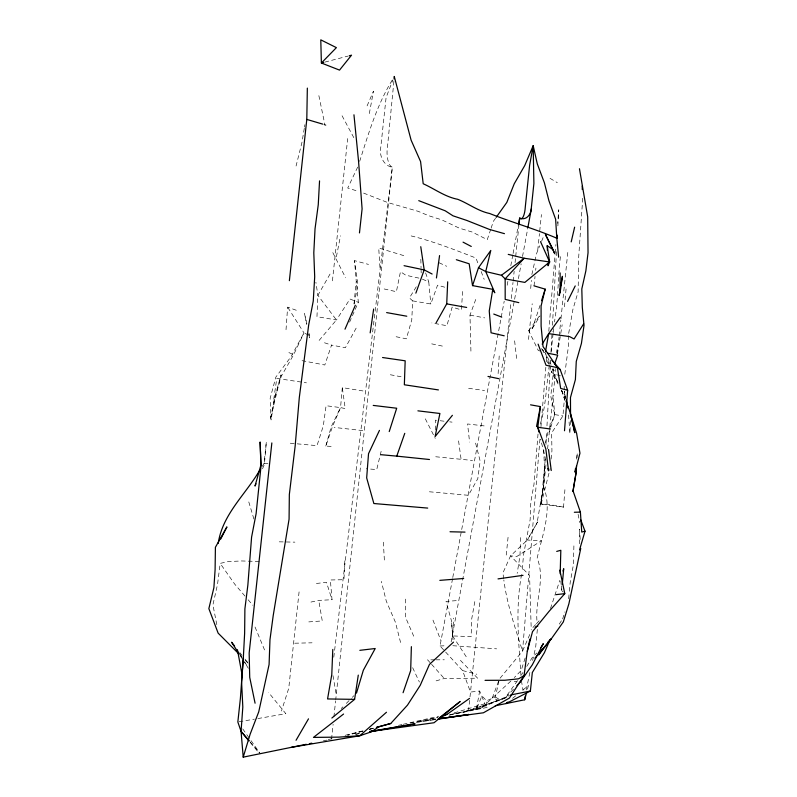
<?xml version="1.0" encoding="UTF-8"?>
<svg xmlns="http://www.w3.org/2000/svg" width="797" height="797" viewBox="0 0 797 797"><rect width="100%" height="100%" fill="white"/><g stroke="black" fill="none" stroke-linecap="round" stroke-linejoin="round"><path stroke-width="0.6" stroke-dasharray="3.98 2.99" d="M579.558 543.783L579.568 529.178L580.306 541.223M405.703 599.065L405.623 617.516L414.51 638.048M435.292 429.892L435.321 420.168L438.908 420.587M568.669 335.696L568.6 344.862L564.465 376.722M479.674 691.029L476.287 709.639L481.906 695.881L486.588 700.772L486.429 707.567L479.674 691.029L470.489 692.075L462.589 670.576L440.034 645.968L452.557 578.722M573.9 545.845L573.432 564.515L570.164 582.727L569.227 592.589M520.511 537.557L520.003 555.639L517.183 573.352M570.393 420.597L569.935 433.688L568.4 412.587M344.822 560.769L343.965 579.708L330.357 579.977L332.02 599.723L318.75 600.39L310.302 602.203M416.303 286.781L409.419 297.958L412.707 300.887L411.76 319.916L406.35 338.815L393.539 336.214M540.217 504.83L543.654 486.718L545.208 458.155M545.955 444.497L546.702 430.828M546.971 425.867L550.568 360.045M550.976 352.593L552.122 331.482M552.46 325.266L556.595 249.511M557.88 225.91L558.767 209.77L557.641 223.409M543.743 449.857L544.441 468.088L543.434 486.18L541.103 504.122L563.539 507.131L564.983 488.84M576.988 457.787L577.257 453.025L576.43 460.208M456.263 600.659L446.021 601.406L451.461 620.793L453.005 639.483L452.606 635.926L453.623 618.113M498.125 373.634L499.211 355.95M462.658 291.453L461.363 309.923L452.148 307.104L446.898 325.724L431.844 322.915M286.023 329.709L287.627 307.134L296.683 310.412M393.907 81.274L387.521 146.429A14.944 5.938 -89.9 0 0 392.333 167.161L335.736 699.636M530.692 288.534L531.37 280.355M531.858 274.507L536.6 253.456L539.768 245.725M539.948 439.127L522.543 651.129L499.37 679.064L495.375 697.006L486.588 700.772M540.964 426.724L545.845 367.218M546.353 361.021L546.862 354.824M548.794 331.263L555.101 254.402M555.2 253.157L555.917 244.48M553.785 368.742L550.767 396.189L554.722 414.589L550.777 427.242M331.173 446.41L325.804 446.071L332.349 426.953L340.548 407.596L342.312 387.611L365.315 391.327M551.116 459.072L551.942 450.793L551.634 432.871L562.921 415.954L564.475 398.161L564.296 390.998M538.025 433.996L533.96 484.526L530.822 501.961L530.135 519.734L523.589 554.523L521.985 572.186M564.495 306.825L566.069 288.922M563.539 507.131L547.728 504.202L541.103 504.122L544.441 468.088M537.347 629.441L535.664 647.363L532.605 660.484M563.24 592.101L561.686 590.547L561.915 588.116M568.64 598.746L569.108 593.825M353.998 303.996L356.259 281.401L354.526 260.629L368.533 264.425M553.108 333.674L551.056 352.384M553.228 332.498L553.686 327.826M560.421 256.604C557.85 278.362 558.279 300.359 554.433 321.978M506.225 555.101L508.087 537.068M528.511 339.492L532.207 303.727M534.05 285.864L535.036 276.34M535.654 270.392L535.903 268.011M537.746 250.168L539.459 233.531M539.708 231.15L541.422 214.523M545.965 464.761L543.654 486.718M547.589 448.91L549.721 428.198M549.85 426.973L555.848 368.573M557.352 353.998L559.096 336.992M559.215 335.786L560.839 320.005M560.968 318.79L568.062 249.74M468.506 711.223L469.871 698.062M470.001 696.867L510.817 303.468M511.335 298.516L512.999 282.417M513.129 281.182L514.155 271.279M515.061 262.612L515.569 257.66M515.699 256.415L518.907 225.471M262.083 466.564L264.056 463.495L266.337 441.887L264.395 464.502L261.924 470.17M331.542 739.138L333.116 724.324M333.903 716.911L335.607 700.872M299.084 591.862L288.753 688.299L281.441 711.054M332.429 280.863L347.681 138.548M333.784 657.236L392.333 167.161A14.944 11.586 78.6 0 1 380.817 146.977L386.077 97.632L392.961 79.81M557.402 354.207L562.174 324.728M259.184 561.477L241.581 560.958L228.221 561.576L220.171 563.389L217.541 584.36L212.909 604.873L216.933 625.237M273.75 399.267L276.788 378.416L306.447 382.839M549.372 365.235C546.104 385.071 546.403 405.434 540.047 424.721M549.551 364.07L549.9 361.738M526.229 689.993L530.394 669.898M304.305 128.297L301.874 142.862L296.056 166.045M304.504 127.082L304.902 124.651M521.587 574.517C515.26 607.882 518.668 642.093 520.989 675.717M503.684 578.791L502.937 572.904L510.558 555.828L527.365 540.057L537.078 522.962L543.434 486.18C552.779 509.97 542.349 534.697 537.148 558.179C545.696 579.1 534.747 600.639 537.088 622.088M568.679 333.405L572.894 309.465L578.124 291.812L578.732 256.415L582.368 203.544L582.308 195.375M474.803 601.605L471.724 618.861L471.127 636.634L452.606 635.926L451.461 620.793M369.32 113.602L373.444 91.187L366.73 106.728M452.776 577.496L504.212 301.176M507.161 285.286L508.078 280.395M510.807 265.72L512.85 254.721M513.079 253.496L518.319 225.372M451.142 641.914L521.168 263.837M522.523 256.495L527.873 227.743M336.394 256.773L340.518 235.773M354.127 303.986L357.963 284.848L354.526 260.629M545.437 442.773L547.987 432.143L554.722 414.589L553.098 395.322M381.145 451.301L376.732 469.553L366.281 468.756M556.216 353.26L558.787 342.59M541.103 504.122L550.169 468.536M527.494 689.126L528.421 685.569L520.949 691.577M325.804 446.071L331.134 426.983L340.548 407.596L345.211 408.582L342.312 387.611M549.342 431.844L550.418 428.397M359.666 161.353C368.573 133.358 376.971 104.776 392.522 79.61M540.067 305.361L532.376 328.414L528.68 330.675L538.264 350.461L541.781 351.587M525.133 658.043L521.168 670.536L514.294 677.58M562.632 618.92L564.943 611.837M550.478 608.539L559.823 580.355M490.733 229.297L487.276 239.648L472.083 232.007L459.331 228.161L441.837 219.882L428.676 215.708L418.116 211.315L387.631 202.518L363.063 192.894M491.111 228.141L493.413 221.237L495.535 218.268M356.159 328.115L345.4 347.701L331.542 345.101L324.807 364.996L300.838 360.423M552.889 368.901L551.683 372.329L558.089 383.985M412.707 300.887L430.788 303.986L437.553 285.187L446.529 287.707M470.927 351.158L469.981 315.124L476.526 297.291M498.543 681.266L492.357 697.793L500.327 701.161M541.581 241.312L543.843 235.802M537.078 522.962L537.537 521.886L527.365 540.057L541.621 540.645L516.705 556.545L510.558 555.828L529.577 575.534L531.24 629.899M529.796 634.462L522.543 651.129C515.171 627.787 506.962 604.315 503.834 579.967M349.594 322.127L358.351 302.292L356.259 281.401M308.808 334.182L309.575 337.818L309.485 335.527L303.976 332.897L291.194 356.448L275.842 377.13L270.163 398.261L271.07 419.969L274.606 397.902L281.062 374.859L270.243 419.7L274.606 397.902L281.301 376.224L293.615 354.745L303.976 332.897L287.627 307.134M357.694 167.071L347.731 188.012L358.351 191.39M330.038 274.048L317.883 295.338L316.967 316.688L336.434 319.966L349.993 299.034L358.351 302.292M532.376 328.414L540.047 315.861M521.646 674.561L522.922 672.519M526.747 666.392L532.496 657.196L536.799 652.982M559.275 624.111L561.955 619.956M517.612 680.558L504.929 698.142L474.464 710.007L509.542 695.442M528.68 330.675L539.679 315.672M319.119 340.419L336.434 319.966L317.883 295.338L315.871 282.178M535.614 624.619L532.306 628.185L534.508 627.329M536.441 623.722L539.738 620.146M513.487 689.186L504.929 698.142L463.645 712.209L504.929 698.142L508.755 696.03M510.847 681.106L486.668 703.203L451.66 713.654M341.206 708.563L342.899 706.849M346.306 703.402L351.397 698.242M352.254 697.375L353.948 695.661M512.551 698.321L516.287 695.323M436.089 680.877L444.268 678.496L477.622 678.207L459.54 659.428M369.17 729.355L373.972 728.05L369.141 729.285M370.376 729.116L373.972 728.149M324.857 62.106L348.05 56.079M328.205 739.596L333.016 738.381M345.061 735.342L363.113 730.799M398.39 725.38L401.957 724.563M403.143 724.294L438.798 716.204M449.588 714.919L483.281 707.437L449.797 714.74M429.473 719.183L437.842 717.35M410.146 723.158L437.653 717.509M323.383 740.802L326.88 740.094M355.661 734.226L359.108 733.519M449.139 715.168L489.757 706.889M355.831 734.286L359.457 733.648M239.03 721.773L254.422 719.153M257.869 718.565L285.834 713.684L268.539 692.454M416.283 722.5L435.869 719.512M435.829 719.063L417.459 721.624L435.78 719.173M316.389 583.474L326.471 582.308L332.02 599.723M308.778 621.899L322.267 620.923L318.75 600.39M264.056 463.495L268.23 463.306M440.034 645.968L445.822 645.749M294.721 643.209L312.065 642.81M434.793 659.836L427.63 659.866L430.798 663.413M435.979 659.826L444.337 659.786M279.219 541.83L294.93 542.149M514.204 681.375L516.446 681.475M452.816 645.709L496.651 648.838M429.374 491.779L468.407 495.296L477.792 478.668L480.173 461.104L475.52 442.823M290.257 443.212L317.017 445.653L323.293 425.887L326.083 405.723L340.548 407.596M435.7 456.751L472.551 460.457M362.804 430.589L334.132 427.421M440.113 420.726L444.895 421.294M449.687 421.852L452.078 422.131M484.168 425.907L467.57 423.974L469.592 442.116M468.596 388.318L484.546 390.49M554.722 414.589L562.921 415.954M390.311 374.749L401.12 376.752M469.981 315.124L484.686 317.883M431.685 343.856L443.202 346.267M418.923 278.123L405.783 275.224L400.473 271.707L396.378 291.702L381.454 288.345M462.589 670.576L476.865 674.272M411.132 235.912C433.399 241.352 454.738 249.76 475.929 258.029L478.539 264.773M560.48 375.865L553.875 374.002L551.683 372.329L550.179 367.716M323.831 124.452L326.103 125.119M542.956 351.965L545.297 352.722L551.006 364.458M403.77 255.628L378.724 248.016L379.99 268.131M324.459 342.76L331.542 345.101M422.38 279.119L428.776 281.959L430.788 303.986M439.077 262.761L446.728 266.278M288.853 352.553L293.615 354.745M550 178.329L557.352 182.682M495.375 697.006L501.183 700.593M239.987 655.044L241.74 656.798M245.237 660.305L248.734 663.811M542.149 349.475L543.793 351.298M431.585 664.299L444.268 678.496M249.859 741.608L260.26 753.673L249.76 738.819M244.988 596.096L234.726 584.141L220.171 563.389M248.146 599.782L252.888 605.302M541.332 348.568L543.634 351.298M250.378 742.595L258.138 751.92M239.797 652.544L242.029 655.363M245.008 659.119L247.997 662.865M546.573 361.151L549.591 365.036M552.61 368.921L554.124 370.864L553.078 368.732M242.746 728.906L249.053 737.823M452.606 635.926L466.554 657.236M240.325 655.792L242.338 658.93M243.015 659.976L248.385 668.324M239.897 653.859L242.358 657.993M244.809 662.138L247.887 667.308M561.576 390.331L564.814 398.052M342.062 115.744L354.814 139.555M332.807 252.619L345.639 277.784M425.319 418.804L435.262 438.41M558.049 382.68L553.875 374.002L557.95 382.739M561.696 390.281L565.003 400.801M412.637 667.677L419.391 682.053M561.516 390.391L564.754 399.397M255.02 626.98L264.913 650.82M481.149 271.518L484.187 279.378M432.97 620.086L440.761 640.32M425.608 272.873L428.776 281.959M545.676 353.878L548.685 363.103M248.774 501.901L254.731 521.796M545.845 460.337L540.615 439.207M400.582 642.531L395.402 622.198L386.316 601.227L381.345 581.352M306.845 323.951L304.474 313.54L306.765 324.469M308.957 333.206L309.485 335.527M578.074 514.304L579.788 522.583M318.86 95.61L325.106 125.747M565.511 396.119L565.93 398.47M565.601 398.46L564.346 391.317L564.993 398.51M521.397 680.668L523.051 690.212M332.977 675.597L336.264 694.705M458.574 440.88L461.114 459.391M514.613 340.797L516.595 358.451M560.829 580.943L561.148 584.54M561.257 585.745L561.686 590.547M383.347 542.169L384.413 560.749M564.166 386.226L564.266 389.803M420.846 259.234L421.045 267.722M421.075 268.938L421.195 273.789M363.183 730.988L347.602 735.223L363.183 731.048"/><path stroke-width="1.2" d="M559.494 293.097L559.076 295.488L560.122 292.449L560.132 272.913M289.371 280.674L306.795 119.411L307.343 88.108M411.372 646.666L410.674 670.566L403.073 692.723M332.787 649.445L331.781 674.611L327.567 698.949L354.605 699.367L358.281 675.119M436.049 322.944L446.718 303.886L447.695 281.809M560.181 573.74L560.829 550.289L556.714 551.404M306.227 744.298L243.215 757.15L241.063 731.397L237.845 721.972L240.375 698.571L243.344 657.615L244.629 633.326L244.898 608.868L247.857 585.088L251.583 537.158L256.106 513.706L261.027 466.125L260.111 441.976L260.908 465.05L255.01 486.05L255.996 483.789M319.547 180.889L318.252 204.789L315.034 228.799L313.799 252.788L314.695 276.838L313.261 300.987L308.658 325.086L299.313 397.504L295.159 446.041L289.341 494.499L289.072 519.186L273.222 615.493L269.974 639.692L269.087 664.519L258.736 711.841L250.109 734.296L243.215 757.15M557.203 238.333L557.342 235.852M518.548 224.156L519.684 218.039A12.732 9.235 84.4 0 0 531.041 210.637L533.89 183.519L533.183 145.662L524.715 165.597L514.274 183.718L506.812 202.438L496.232 217.282M576.191 472.093L572.953 491.5L576.191 472.093L576.52 466.135M394.087 78.863L394.256 76.462L411.113 140.152L420.587 161.582L423.197 183.748C434.803 188.969 444.995 196.849 457.747 199.31C468.646 203.643 477.961 211.046 489.627 213.496C511.774 222.313 534.847 228.779 556.804 238.203L558.647 257.212M243.344 657.615L241.591 681.843L242.816 707.019L241.063 731.397L248.823 740.732M564.505 430.759L567.643 390.241L560.181 369.529L551.982 360.413M556.426 238.283L556.734 234.567M562.254 584.48L563.728 568.719L562.951 571.051M519.036 224.226L519.684 218.039A12.752 3.875 -87.8 0 0 520.83 218.806M507.878 702.077L506.015 703.572L530.384 691.029L532.336 672.489L544.411 652.663L550.01 639.812M271.847 442.933L249.162 653.022L249.72 677.34L255.08 703.203M359.467 232.923L362.097 208.874L358.57 161.472L353.958 114.798M575.464 468.596L575.045 472.193L579.957 453.174L576.62 433.369L570.363 413.454L574.776 432.711L570.224 412.597L566.069 401.409M530.553 404.836L540.386 406.59L537.806 427.282L538.931 432.054M438.22 718.844L483.42 712.787L509.383 698.092L524.047 675.577L527.295 651.219L529.935 639.094M436.437 277.974L439.565 255.578M560.122 292.449L562.413 276.33L560.739 285.904M370.177 332.867L373.654 309.047M495.306 705.753L524.695 699.766L525.273 696.1M456.332 259.712L469.164 263.777L472.541 285.615L492.775 289.331L489.248 310.979L491.072 332.807L504.212 335.796M559.912 290.696L560.331 288.305M545.517 351.527L548.685 333.644L560.371 317.345M527.963 227.125L531.36 208.774M536.53 426.594L540.386 406.59M571.2 241.889L574.627 227.175M580.754 548.446L568.879 603.847L563.32 621.939L551.444 638.636L538.613 654.915L542.797 648.788M533.98 285.824L545.198 289.162L541.083 305.998L541.113 326.192L543.026 346.536L557.422 367.646L560.181 369.529M524.695 699.766L526.558 692.673M527.295 651.219L532.516 631.642L549.183 611.209L564.794 593.655L559.853 570.144M218.229 543.385C222.453 514.105 245.984 494.15 260.111 469.622M579.549 549.87L585.018 531.22L580.744 519.853M356.498 693.081L363.332 670.257L375.208 648.519L359.836 650.332M541.532 300.728L545.198 289.162M389.225 431.575L396.697 408.233L373.225 405.414M472.541 285.615L478.489 267.732L490.793 250.447L485.742 271.558L494.788 292.778L492.775 289.331M380.627 454.659L396.757 456.133L404.766 433.339M554.493 364.329L557.701 355.183L547.559 353.171M415.865 293.147L424.203 269.894L420.766 246.701M553.038 249.64L545.387 234.368L554.662 253.506L553.038 249.64L547.22 245.695L549.621 261.964L548.057 265.77L547.967 263.408M345.001 329.191L355.323 305.281M379.452 430.39L368.533 453.672L366.67 477.911L373.863 503.525L427.71 508.087M567.564 301.396L575.225 285.924M220.719 539.031L226.916 526.897L215.409 547.28L215.1 569.755L213.885 587.718L208.854 608.629L218.129 633.127L239.12 654.168M296.046 740.283L308.499 718.844M540.764 647.732L543.285 643.657L532.296 664.837L520.321 682.023L516.904 685.609M542.169 344.155L548.685 333.644L569.626 336.623L574.089 338.974L583.653 323.831M452.397 415.307L435.102 436.567L439.914 413.484L417.907 410.834M534.917 658.192L551.444 638.636L547.997 642.013M291.184 747.367L359.786 735.77L371.432 731.805L378.764 726.854L376.363 727.462L390.749 723.497L407.496 705.126L420.228 685.34L429.453 664.419L453.503 642.123M386.475 712.249L359.786 735.77L338.705 737.125L313.47 737.394L343.567 714.032M540.535 241.64L549.621 261.964L524.854 282.407L505.159 278.87L501.462 275.274L485.742 271.558L478.489 267.732M331.861 718.027L354.605 699.367M501.462 275.274L524.167 258.248L549.621 261.964M369.649 731.616L434.026 722.74L460.188 701.48L439.117 718.017L447.117 714.311L469.523 698.421M524.047 675.577L518.528 678.815L504.86 680.259L485.054 680.339M535.614 626.9L537.816 626.034M377.569 727.073L390.749 723.497M323.702 62.405L321.38 63.013L320.783 39.85L336.394 47.631L321.38 63.013L339.532 70.106L351.527 55.172L349.206 55.78M585.018 531.22L581.74 532.047L580.405 512.112L573.063 490.932M444.746 714.849L447.117 714.311M510.668 694.964L530.384 691.029M309.455 743.641L311.737 743.183M372.099 730.879L374.53 730.381M370.346 731.726L415.078 723.815L369.678 731.497M523.021 575.334L498.025 578.891M438.31 719.133L468.905 714.461L448.083 717.36M441.956 718.217L445.633 717.698M555.828 594.662L564.794 593.655M439.824 580.355L463.675 578.483M574.338 512.262L580.405 512.112M450.016 531.758L465.01 532.117M396.757 456.133L429.473 459.51M549.92 428.916L537.806 427.282L545.825 448.9L548.535 470.768L547.938 468.457M382.56 357.524L405.175 360.802L404.348 384.772L438.41 389.912M446.718 303.886L466.653 307.443M386.635 312.593L406.789 316.22M404.069 265.68L424.203 269.894L432.123 274.019M488.003 376.433L498.743 378.675M518.817 302.641L505.188 299.373L505.159 278.87L524.167 258.248L508.247 254.382M567.643 390.241L560.67 388.438L557.422 367.646L546.015 365.245L538.095 344.145M504.451 233.66L489.507 229.446L466.833 220.45L453.005 215.818L445.214 210.797L418.754 200.655M306.795 119.411L322.695 124.113M493.751 314.058L501.761 317.106M463.057 242.158L471.266 246.452M241.063 731.397L249.062 740.682M234.577 645.968L231.598 642.223L238.98 653.709M566.278 399.725L568.042 408.164M579.459 168.725L587.688 216.854L588.037 252.828L585.855 270.9L581.81 288.952L582.298 307.313L584.012 325.495L581.431 343.397L576.271 361.4L575.394 379.591L570.463 397.544L570.562 415.835M237.436 649.714L242.129 674.969M548.535 449.468L551.245 470.519M556.804 238.203L555.639 219.265L548.894 200.645L544.391 182.792L537.298 163.893L533.183 145.662L529.616 165.288L525.283 207.09A12.752 3.875 -87.8 0 1 521.427 218.747M547.22 245.695L547.419 250.417M582.248 186.03L582.268 189.537"/></g></svg>
